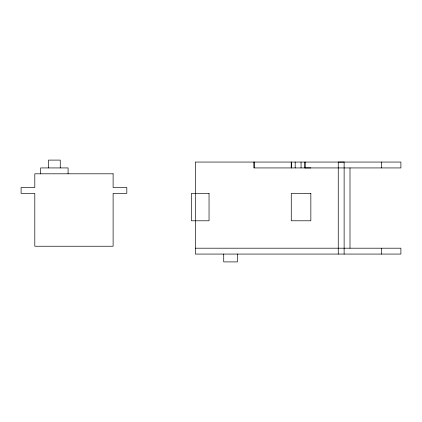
<?xml version="1.0" encoding="UTF-8"?>
<svg xmlns="http://www.w3.org/2000/svg" width="422" height="422" viewBox="0 0 422 422"><rect width="100%" height="100%" fill="white"/><g stroke="black" fill="none" stroke-linecap="round" stroke-linejoin="round"><path stroke-width="0.63" d="M254.07 167.924L254.07 162.059L254.07 167.93L400.9 167.93L400.9 162.059L195.339 162.059L195.339 254.07L400.9 254.07L400.9 248.199L195.339 248.199M304.969 167.935L304.969 162.064L304.969 167.93L310.845 167.93M381.324 162.059L381.324 167.93M381.324 248.199L381.324 254.07M350.002 167.93L350.002 248.199M344.125 254.07L344.125 162.059L338.254 162.085L338.254 254.07M301.055 162.059L301.055 167.93M295.184 162.059L295.184 167.93M237.428 254.07L237.428 261.898L223.723 261.898L223.723 254.07M68.084 173.801L68.084 167.93L40.676 167.93L40.676 173.801M60.256 167.93L60.256 160.102L48.509 160.102L48.509 167.93M291.264 162.059L291.264 167.924L291.264 162.059M113.112 173.801L34.804 173.801L34.804 187.505L21.1 187.505L21.1 193.381L34.804 193.381L34.804 246.237L113.112 246.237L113.112 193.381L126.816 193.381L126.816 187.505L113.112 187.505L113.112 173.801M209.043 193.381L191.424 193.381L191.424 220.79L209.043 220.79L209.043 193.381M310.845 193.381L291.264 193.381L291.264 220.79L310.845 220.79L310.845 193.381"/></g></svg>
